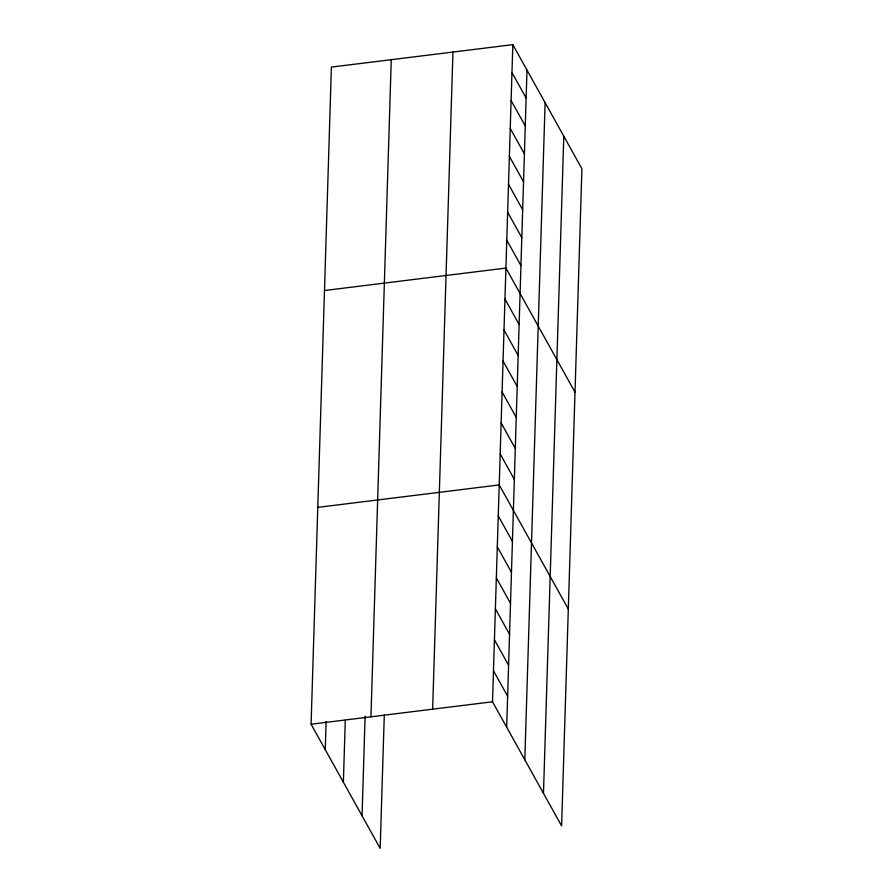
<?xml version="1.0" encoding="UTF-8"?>
<svg xmlns="http://www.w3.org/2000/svg" width="893" height="893" viewBox="0 0 893 893"><rect width="100%" height="100%" fill="white"/><g stroke="black" fill="none" stroke-linecap="round" stroke-linejoin="round"><path stroke-width="1.34" d="M384.291 715.003L380.172 848.35L311.088 724.223L331.392 67.087L512.828 44.65L581.912 168.777L561.608 825.913L492.512 701.786L512.828 44.65M325.242 749.662L326.124 721.377M343.37 782.235L345.29 720.271M362.045 815.789L365.125 716.108M370.952 716.822L391.268 59.686M432.647 709.187L452.952 52.051M506.677 727.226L526.993 70.089M524.805 759.787L545.11 102.662M543.48 793.341L563.796 136.216M324.494 290.515L505.918 268.079L575.014 392.206M317.785 507.369L499.22 484.932L568.305 609.059M311.088 724.223L492.512 701.786M511.968 72.579L526.122 98.018M511.097 100.507L525.263 125.946M510.238 128.436L524.403 153.875M509.378 156.364L523.532 181.804M508.508 184.293L522.673 209.732M507.648 212.221L521.813 237.661M506.789 240.15L520.943 265.589M504.969 299.055L519.123 324.494M504.009 330.03L518.163 355.481M503.049 361.018L517.214 386.457M502.089 391.994L516.254 417.433M501.129 422.969L515.294 448.409M500.18 453.945L514.335 479.396M498.261 515.908L512.426 541.348M497.301 546.884L511.466 572.335M496.341 577.871L510.506 603.311M495.392 608.847L509.546 634.287M494.432 639.823L508.597 665.263M493.472 670.799L507.637 696.25"/></g></svg>
